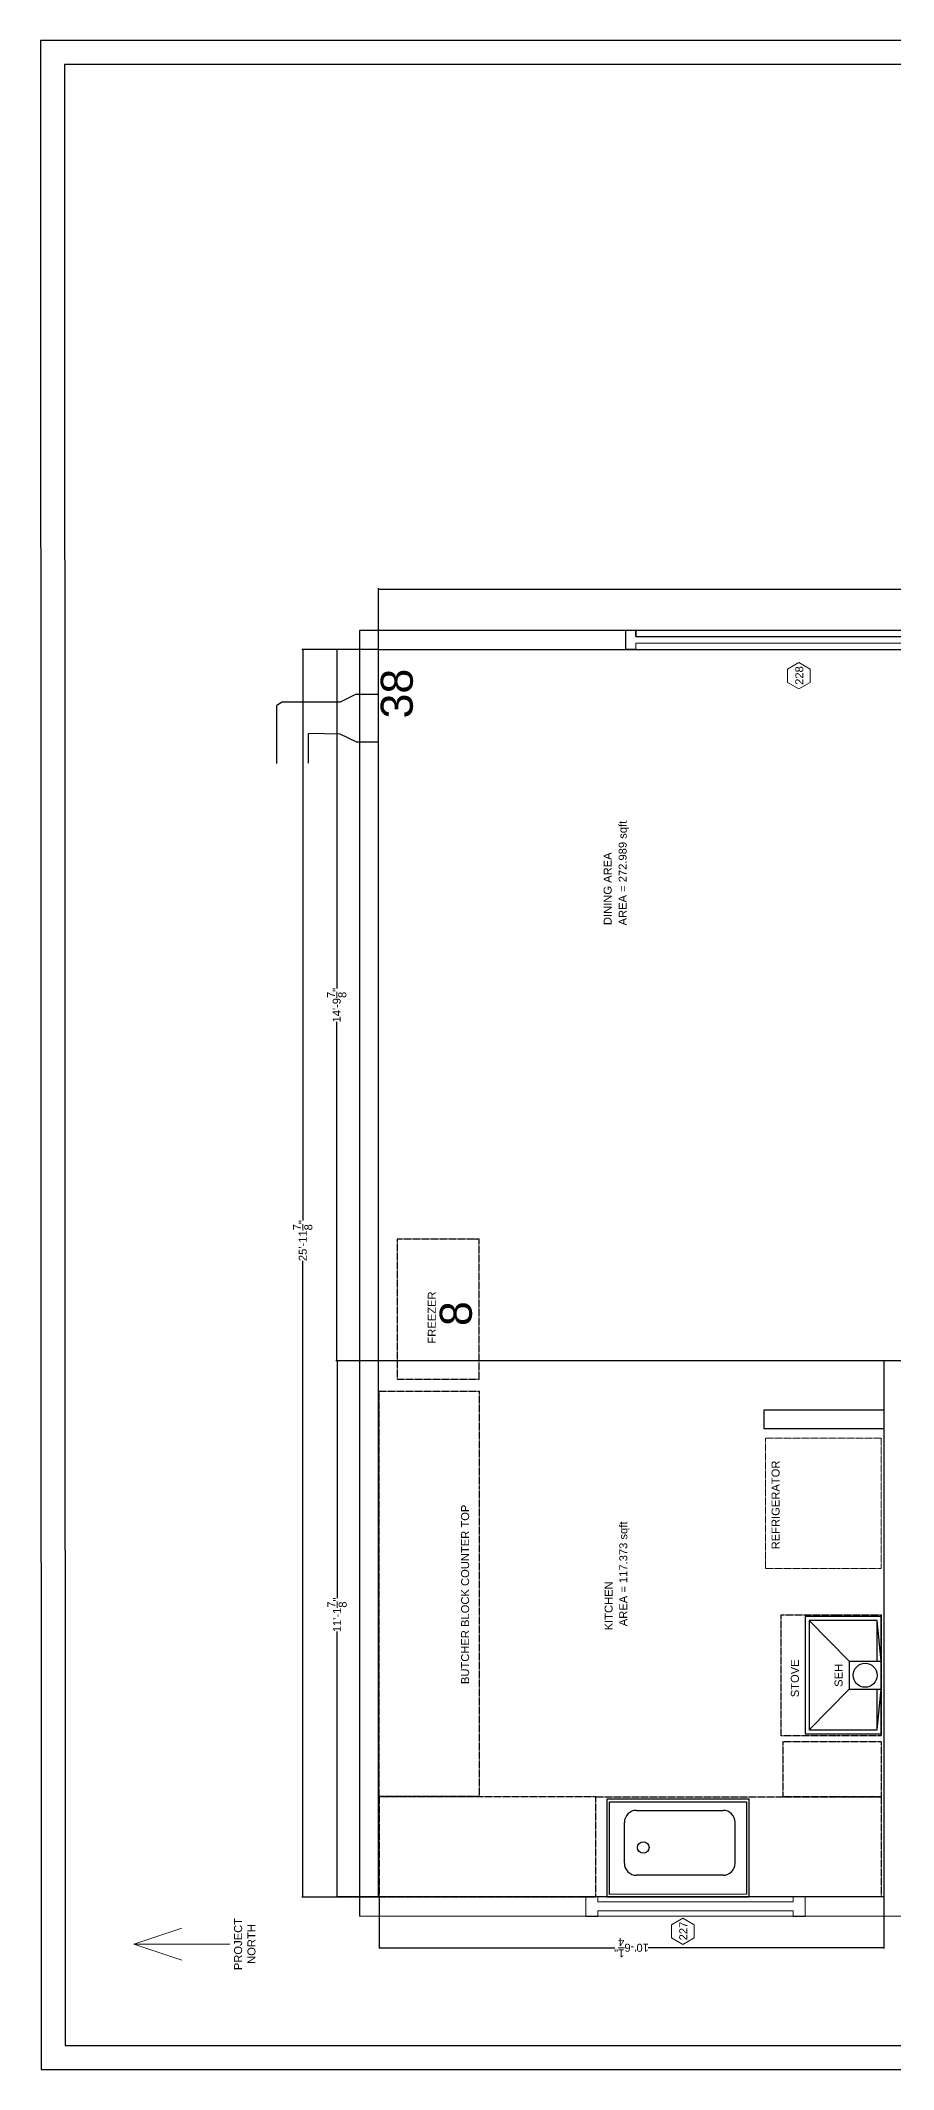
# Model space of a CAD drawing. Header units: inches. Extents: x -613 to 0, y 0 to 507.
# Drawn here: x -613 to -399, y 0 to 507 of the extents above; entities that cross this region are included whole.
import ezdxf

# ---------------------------------------------------------------- set-up
doc = ezdxf.new("R2010")
doc.units = ezdxf.units.IN
doc.header["$MEASUREMENT"] = 0
doc.linetypes.add('CENTER2', pattern=[1.125, 0.75, -0.125, 0.125, -0.125])
doc.layers.get('0').update_dxf_attribs({"color": 1, "lineweight": 9})
doc.layers.get('Defpoints').update_dxf_attribs({"lineweight": 9})
for name, color, linetype, lineweight in [('00-page-edge', 7, 'Continuous', 9), ('A201-Dimensions', 7, 'Continuous', 9), ('A201-Floorplan-2nd-floor', 7, 'Continuous', 9), ('A201-Text', 7, 'Continuous', 9)]:
    doc.layers.add(name, color=color, linetype=linetype, lineweight=lineweight)
doc.layers.get('Defpoints').off()
doc.styles.get("Standard").update_dxf_attribs({"font": 'Arial.ttf', "height": 2})
doc.dimstyles.get("Standard").update_dxf_attribs({"dimtxt": 0.18, "dimasz": 0.1175, "dimexe": 0.18, "dimexo": 0.0625, "dimgap": 0.09, "dimtad": 0, "dimtoh": 1, "dimdec": 3, "dimzin": 0, "dimdsep": 46, "dimlunit": 4, "dimtxsty": 'Standard', "dimblk": 'ARCHTICK', "dimblk1": 'ARCHTICK', "dimblk2": 'ARCHTICK', "dimcen": 0.09, "dimadec": 1, "dimazin": 0, "dimtfac": 1, "dimtdec": 3, "dimtofl": 0, "dimtmove": 0, "dimatfit": 3, "dimfxl": 1, "dimtolj": 1, "dimtzin": 0, "dimarcsym": 0})

# ---------------------------------------------------------------- blocks, each defined once
blk = doc.blocks.new('refrigerator')
at = {"layer": 'A201-Floorplan-2nd-floor', "linetype": 'CENTER2'}
blk.add_lwpolyline([(0, 0), (-32.625, 0), (-32.625, 28.925), (0, 28.925)], close=True, dxfattribs=at)
blk = doc.blocks.new('stove')
at = {"layer": 'A201-Floorplan-2nd-floor', "linetype": 'CENTER2', "lineweight": 30}
blk.add_lwpolyline([(-30.27, 25), (0, 25), (0, 0), (-30.27, 0)], close=True, dxfattribs=at)
blk = doc.blocks.new('L2-dining-room-window')
at = {"layer": 'A201-Floorplan-2nd-floor', "lineweight": 30}
for p, q in [((0, -2.5), (0, 0)), ((0, 0), (4.75, 0)), ((4.75, 0), (4.75, -2.5)), ((3.2, -2.5), (4.75, -2.5)), ((3.2, -2.5), (3.2, -92.5)), ((4.75, -2.5), (3.2, -2.5)), ((0, -92.5), (0, -95)), ((0, -95), (4.75, -95)), ((3.2, -92.5), (4.75, -92.5)), ((4.75, -92.5), (3.2, -92.5)), ((4.75, -95), (4.75, -92.5))]:
    blk.add_line(p, q, dxfattribs=at)
at = {"layer": 'A201-Floorplan-2nd-floor'}
blk.add_lwpolyline([(0, -92.5), (1.55, -92.5), (1.55, -2.5), (0, -2.5)], dxfattribs=at)
blk = doc.blocks.new('L2-furnace-register-38-and-duct')
at = {"layer": 'A201-Floorplan-2nd-floor', "lineweight": 30}
for p, q in [((9, 25.55), (-5.42, 25.55)), ((9.97, 24.2), (9, 25.55)), ((9.97, 9.59), (9.97, 24.2)), ((-5.27, 17.56), (2.09, 17.56)), ((1.97, 9.59), (2.09, 17.56)), ((0, 5.61), (1.97, 9.59)), ((0, 5.61), (0, 0)), ((11.95, 5.61), (9.97, 9.59)), ((11.95, 5.61), (11.95, 0))]:
    blk.add_line(p, q, dxfattribs=at)
blk = doc.blocks.new('L2-north-kitchen-butcher-block')
at = {"layer": 'A201-Floorplan-2nd-floor', "linetype": 'CENTER2', "lineweight": 30}
blk.add_lwpolyline([(0, -25), (-101.32, -25), (-101.32, 0), (0, 0)], close=True, dxfattribs=at)
blk = doc.blocks.new('L2-kitchen-NW-butcher-block')
at = {"layer": 'A201-Floorplan-2nd-floor', "linetype": 'CENTER2', "lineweight": 30}
blk.add_lwpolyline([(25, -54.19), (25, 0), (0, 0), (0, -54.19)], close=True, dxfattribs=at)
blk = doc.blocks.new('L2-kitchen-butcher-block-sink')
at = {"layer": 'A201-Floorplan-2nd-floor', "linetype": 'CENTER2', "lineweight": 30}
blk.add_lwpolyline([(0, 71.3625), (25, 71.3625), (25, 0), (0, 0)], close=True, dxfattribs=at)
blk = doc.blocks.new('L2-butcher-block-west-stove')
at = {"layer": 'A201-Floorplan-2nd-floor', "linetype": 'CENTER2', "lineweight": 30}
for p, q in [((13.69, 24.62), (0, 24.62)), ((0, 0), (0, 24.62)), ((13.69, 0), (13.69, 24.62)), ((13.69, 0), (0, 0))]:
    blk.add_line(p, q, dxfattribs=at)
blk = doc.blocks.new('smart-hood')
at = {"lineweight": 30}
for p, q in [((11.15625, 8), (11.15625, 0)), ((18.15625, 8), (11.15625, 8)), ((18.15625, 8), (18.15625, 0))]:
    blk.add_line(p, q, dxfattribs=at)
blk.add_lwpolyline([(0, 0), (29.3125, 0), (29.3125, 19), (0, 19)], close=True, dxfattribs=at)
blk.add_lwpolyline([(18.15625, 1), (28.3125, 1), (28.3125, 18), (1, 18), (1, 1), (11.15625, 1)], dxfattribs=at)
blk.add_circle((14.65625, 4), 3, dxfattribs=at)
blk = doc.blocks.new('L2-stove-exhaust-hood')
at = {"layer": 'A201-Floorplan-2nd-floor', "lineweight": 30}
for p, q in [((0, 8), (-10.15625, 18)), ((17.15625, 18), (7, 8)), ((-10.15625, 1), (0, 0)), ((7, 0), (17.15625, 1))]:
    blk.add_line(p, q, dxfattribs=at)
blk.add_blockref('smart-hood', (-11.15625, 0), dxfattribs=at)
blk = doc.blocks.new('L2-cabinet-holding-kitchen-sink')
at = {"layer": 'A201-Floorplan-2nd-floor', "lineweight": -3}
for points in [[(0, 0), (0, 35.56), (-24.42, 35.56), (-24.4, 0)], [(-23.77, 0.62), (-23.8, 34.94), (-0.63, 34.94), (-0.63, 0.62)]]:
    blk.add_lwpolyline(points, close=True, dxfattribs=at)
blk = doc.blocks.new('L2-kitchen-sink-and-drain')
at = {"layer": 'A201-Floorplan-2nd-floor', "lineweight": -3}
for p, q in [((-6.9375, -19.96875), (-6.9375, 1.71875)), ((-3.9375, 4.71875), (6.28125, 4.71875)), ((9.28125, 1.71875), (9.28125, -19.96875)), ((-3.9375, -22.96875), (6.28125, -22.96875))]:
    blk.add_line(p, q, dxfattribs=at)
blk.add_circle((0, 0), 1.45459, dxfattribs=at)
for centre, start, end in [((-3.9375, 1.71875), 90, 180), ((6.28125, 1.71875), 0, 90), ((-3.9375, -19.96875), 180, 270), ((6.28125, -19.96875), 270, 0)]:
    blk.add_arc(centre, 3, start, end, dxfattribs=at)
blk = doc.blocks.new('_ArchTick')
at = {"color": 0, "linetype": 'ByBlock', "lineweight": 30, "const_width": 0.15}
blk.add_lwpolyline([(-0.5, -0.5), (0.5, 0.5)], dxfattribs=at)
blk = doc.blocks.new('*D159')
at = {"layer": 'A201-Dimensions', "color": 0, "lineweight": -2, "transparency": 16777216}
for p, q in [((-527.88, 43.12), (-527.88, 30.24)), ((-401.63, 43.12), (-401.63, 30.24)), ((-527.88, 30.42), (-468.94, 30.42)), ((-401.63, 30.42), (-460.56, 30.42))]:
    blk.add_line(p, q, dxfattribs=at)
at = {"layer": 'A201-Dimensions', "color": 0, "lineweight": -2, "transparency": 16777216, "xscale": 0.1175, "yscale": 0.1175, "zscale": 0.1175, "rotation": 180}
blk.add_blockref('_ArchTick', (-527.88, 30.42), dxfattribs=at)
at = {"layer": 'A201-Dimensions', "color": 0, "lineweight": -2, "transparency": 16777216, "xscale": 0.1175, "yscale": 0.1175, "zscale": 0.1175}
blk.add_blockref('_ArchTick', (-401.63, 30.42), dxfattribs=at)
at = {"layer": 'A201-Dimensions', "color": 0, "lineweight": 5, "transparency": 16777216, "insert": (-464.75, 30.42), "char_height": 2, "attachment_point": 5, "rotation": 180}
blk.add_mtext('\\A1;10\'-6{\\H1x;\\S1/4;}"', dxfattribs=at)
blk = doc.blocks.new('*D160')
at = {"layer": 'A201-Dimensions', "color": 0, "lineweight": -2, "transparency": 16777216}
for p, q in [((-528.07, 354.97), (-547.16, 354.97)), ((-546.98, 354.97), (-546.98, 212.2)), ((-546.98, 43.09), (-546.98, 202.11)), ((-528.07, 43.09), (-547.16, 43.09))]:
    blk.add_line(p, q, dxfattribs=at)
at = {"layer": 'A201-Dimensions', "color": 0, "lineweight": -2, "transparency": 16777216, "xscale": 0.1175, "yscale": 0.1175, "zscale": 0.1175}
for p, rotation in [((-546.98, 354.97), 90), ((-546.98, 43.09), 270)]:
    blk.add_blockref('_ArchTick', p, dxfattribs=dict(at, rotation=rotation))
at = {"layer": 'A201-Dimensions', "color": 0, "lineweight": 5, "transparency": 16777216, "insert": (-546.98, 207.16), "char_height": 2, "attachment_point": 5, "rotation": 90}
blk.add_mtext('\\A1;25\'-11{\\H1x;\\S7/8;}"', dxfattribs=at)
blk = doc.blocks.new('*D161')
at = {"layer": 'A201-Dimensions', "color": 0, "lineweight": -2, "transparency": 16777216}
for p, q in [((-401.69, 177.09), (-538.57, 177.09)), ((-538.39, 177.09), (-538.39, 117.78)), ((-538.39, 43.18), (-538.39, 109.47)), ((-401.69, 43.18), (-538.57, 43.18))]:
    blk.add_line(p, q, dxfattribs=at)
at = {"layer": 'A201-Dimensions', "color": 0, "lineweight": -2, "transparency": 16777216, "xscale": 0.1175, "yscale": 0.1175, "zscale": 0.1175}
for p, rotation in [((-538.39, 177.09), 90), ((-538.39, 43.18), 270)]:
    blk.add_blockref('_ArchTick', p, dxfattribs=dict(at, rotation=rotation))
at = {"layer": 'A201-Dimensions', "color": 0, "lineweight": 5, "transparency": 16777216, "insert": (-538.39, 113.62), "char_height": 2, "attachment_point": 5, "rotation": 90}
blk.add_mtext('\\A1;11\'-1{\\H1x;\\S7/8;}"', dxfattribs=at)
blk = doc.blocks.new('*D174')
at = {"layer": 'A201-Dimensions', "color": 0, "lineweight": -2, "transparency": 16777216}
for p, q in [((-528, 355.03), (-528, 370.23)), ((-232.81, 355.03), (-232.81, 370.23)), ((-528, 370.05), (-384.71, 370.05)), ((-232.81, 370.05), (-376.11, 370.05))]:
    blk.add_line(p, q, dxfattribs=at)
at = {"layer": 'A201-Dimensions', "color": 0, "lineweight": -2, "transparency": 16777216, "xscale": 0.1175, "yscale": 0.1175, "zscale": 0.1175, "rotation": 180}
blk.add_blockref('_ArchTick', (-528, 370.05), dxfattribs=at)
at = {"layer": 'A201-Dimensions', "color": 0, "lineweight": -2, "transparency": 16777216, "xscale": 0.1175, "yscale": 0.1175, "zscale": 0.1175}
blk.add_blockref('_ArchTick', (-232.81, 370.05), dxfattribs=at)
at = {"layer": 'A201-Dimensions', "color": 0, "lineweight": 5, "transparency": 16777216, "insert": (-380.41, 370.05), "char_height": 2, "attachment_point": 5, "rotation": 180}
blk.add_mtext('\\A1;24\'-7{\\H1x;\\S1/4;}"', dxfattribs=at)
blk = doc.blocks.new('*D213')
at = {"layer": 'A201-Dimensions', "color": 0, "lineweight": -2, "transparency": 16777216}
for p, q in [((-528.07, 354.97), (-538.66, 354.97)), ((-538.48, 354.97), (-538.48, 270.19)), ((-538.48, 177.09), (-538.48, 261.87)), ((-528.07, 177.09), (-538.66, 177.09))]:
    blk.add_line(p, q, dxfattribs=at)
at = {"layer": 'A201-Dimensions', "color": 0, "lineweight": -2, "transparency": 16777216, "xscale": 0.1175, "yscale": 0.1175, "zscale": 0.1175}
for p, rotation in [((-538.48, 354.97), 90), ((-538.48, 177.09), 270)]:
    blk.add_blockref('_ArchTick', p, dxfattribs=dict(at, rotation=rotation))
at = {"layer": 'A201-Dimensions', "color": 0, "lineweight": 5, "transparency": 16777216, "insert": (-538.48, 266.03), "char_height": 2, "attachment_point": 5, "rotation": 90}
blk.add_mtext('\\A1;14\'-9{\\H1x;\\S7/8;}"', dxfattribs=at)
blk = doc.blocks.new('L2-kitchen-window')
at = {"layer": 'A201-Floorplan-2nd-floor'}
for p, q in [((-0.03, 54.87), (-4.83, 54.87)), ((-3.51, 51.87), (-4.83, 51.87)), ((-3.51, 51.87), (-3.51, 3)), ((-0.03, 51.87), (-1.31, 51.87)), ((-1.31, 51.87), (-1.31, 3)), ((-0.03, 54.88), (-0.03, 51.87)), ((-4.82, 3), (-3.51, 3)), ((0, 0), (-4.82, 0)), ((-1.31, 3), (0, 3)), ((0, 3), (0, 0))]:
    blk.add_line(p, q, dxfattribs=at)
at = {"layer": 'A201-Floorplan-2nd-floor', "lineweight": 30}
for p, q in [((-4.83, 54.87), (-4.83, 51.87)), ((-4.82, 3), (-4.82, 0))]:
    blk.add_line(p, q, dxfattribs=at)
blk = doc.blocks.new('north-arrow')
at = {"layer": '00-page-edge', "lineweight": 5}
for points in [[(-3.99, -12), (0, 0), (4, -12)], [(0, 0), (0, -12), (0, -24)]]:
    blk.add_lwpolyline(points, dxfattribs=at)
blk = doc.blocks.new('page-edge')
at = {"layer": '00-page-edge', "lineweight": -3}
blk.add_lwpolyline([(507.14, 612.53), (0, 612.36), (0, 0), (507.14, 0), (507.14, 612.54)], dxfattribs=at)
blk.add_lwpolyline([(501.14, 62.27), (501.14, 606.53), (6, 606.36), (6, 62.27)], close=True, dxfattribs=at)
blk = doc.blocks.new('window-227')
blk.add_lwpolyline([(-1.58, 2.76), (-3.23, -0.1), (-1.58, -2.95), (1.72, -2.95), (3.37, -0.1), (1.72, 2.76)], close=True)
blk.add_text('227', height=2).set_placement((-2.2, -1.21))
blk = doc.blocks.new('window-228')
blk.add_lwpolyline([(-1.62, 2.71), (-3.27, -0.14), (-1.62, -3), (1.68, -3), (3.32, -0.14), (1.68, 2.71)], close=True)
blk.add_text('228', height=2).set_placement((-2.25, -1.25))

msp = doc.modelspace()

# ---------------------------------------------------------------- linework, layer by layer
at = {"layer": 'A201-Floorplan-2nd-floor', "lineweight": -3}
for p, q in [((-532.7263, 359.7198), (-90.9154, 359.7198)), ((-532.7263, 38.3203), (-532.7263, 359.7198)), ((-401.6293, 164.815), (-431.6293, 164.815)), ((-431.6293, 164.815), (-431.6293, 160.1784)), ((-431.6293, 160.1784), (-401.6293, 160.1784)), ((-532.7263, 38.3203), (-90.9154, 38.4179))]:
    msp.add_line(p, q, dxfattribs=at)
at = {"layer": 'A201-Floorplan-2nd-floor', "lineweight": 5}
msp.add_line((-502.8794, 207.501), (-504.0044, 207.501), dxfattribs=at)
at = {"layer": 'A201-Floorplan-2nd-floor', "lineweight": -3}
msp.add_lwpolyline([(-401.6293, 177.0907), (-401.6293, 43.1784), (-528.0043, 43.0948), (-528.0043, 354.9698), (-232.8131, 354.9698), (-232.8131, 245.9073), (-169.9656, 245.9073), (-169.9656, 221.4073), (-183.5197, 221.4073), (-183.5197, 155.6573), (-218.8529, 155.6573), (-218.8529, 177.0907), (-401.6347, 177.0907)], dxfattribs=at)
at = {"layer": 'A201-Floorplan-2nd-floor', "linetype": 'CENTER2', "lineweight": -3}
msp.add_lwpolyline([(-502.8794, 207.501), (-523.3794, 207.501), (-523.3794, 172.501), (-502.8794, 172.501)], close=True, dxfattribs=at)
at = {"layer": 'A201-Text', "lineweight": 5}
msp.add_line((-502.8794, 172.501), (-502.8794, 173.626), dxfattribs=at)

# ---------------------------------------------------------------- block references
at = {"lineweight": -3, "rotation": 89.99999999999999}
for name, p in [('L2-dining-room-window', (-466.1756, 354.9698)), ('L2-north-kitchen-butcher-block', (-527.8794, 169.501)), ('refrigerator', (-402.3293, 157.8034)), ('stove', (-402.3293, 113.6312)), ('L2-stove-exhaust-hood', (-402.3293, 95.0222)), ('L2-butcher-block-west-stove', (-402.3293, 68.1784)), ('L2-kitchen-sink-and-drain', (-461.8168, 55.4698))]:
    msp.add_blockref(name, p, dxfattribs=at)
at = {"lineweight": 5, "rotation": 89.99999999999999}
for name, p in [('L2-cabinet-holding-kitchen-sink', (-435.3481, 67.5534)), ('L2-kitchen-window', (-421.3124, 43.1634))]:
    msp.add_blockref(name, p, dxfattribs=at)
at = {"layer": '00-page-edge', "lineweight": 5, "rotation": 89.99999999999999}
msp.add_blockref('north-arrow', (-589.1802, 31.2753), dxfattribs=at)
at = {"layer": 'A201-Floorplan-2nd-floor', "lineweight": 5, "rotation": 89.99999999999999}
for name, p in [('window-228', (-423.0504, 348.3401)), ('window-227', (-452.0307, 34.4604))]:
    msp.add_blockref(name, p, dxfattribs=at)
at = {"layer": 'A201-Floorplan-2nd-floor', "lineweight": -3, "rotation": 89.99999999999999}
for name, p in [('L2-furnace-register-38-and-duct', (-528.0043, 331.8149)), ('L2-kitchen-NW-butcher-block', (-527.8794, 43.1784)), ('L2-kitchen-butcher-block-sink', (-402.3293, 43.1784))]:
    msp.add_blockref(name, p, dxfattribs=at)
at = {"layer": 'Defpoints', "lineweight": 5, "rotation": 89.99999999999999}
msp.add_blockref('page-edge', (0, 0), dxfattribs=at)

# ---------------------------------------------------------------- texts
at = {"layer": '00-page-edge', "lineweight": 5, "insert": (-561.4548, 31.3427), "char_height": 2, "width": 33.772132, "attachment_point": 5, "rotation": 90}
msp.add_mtext('PROJECT\\PNORTH', dxfattribs=at)
at = {"layer": 'A201-Floorplan-2nd-floor', "lineweight": -3, "insert": (-527.4602, 337.6845), "char_height": 8, "attachment_point": 1, "rotation": 90}
msp.add_mtext('38', dxfattribs=at)
at = {"layer": 'A201-Text', "lineweight": 5}
for s, p in [('AREA = 272.989 sqft', (-465.9748, 285.9536)), ('DINING AREA', (-469.7268, 286.0413)), ('FREEZER', (-513.6955, 181.4347)), ('REFRIGERATOR', (-427.7269, 129.9988)), ('BUTCHER BLOCK COUNTER TOP', (-505.372, 96.3188)), ('AREA = 117.373 sqft', (-465.8175, 110.7788)), ('KITCHEN', (-469.4803, 109.7394)), ('STOVE', (-422.9145, 93.0321)), ('SEH', (-411.9803, 95.6403))]:
    msp.add_text(s, height=2, rotation=90, dxfattribs=at).set_placement(p)
at = {"layer": 'A201-Text', "lineweight": -3, "insert": (-512.6941, 185.8114), "char_height": 8, "attachment_point": 1, "rotation": 90}
msp.add_mtext('8', dxfattribs=at)

# ---------------------------------------------------------------- dimensions: what is measured, and where the dimension line sits
at = {"layer": 'A201-Dimensions', "lineweight": 5}
for base, p1, p2, angle, picture, middle in [((-232.8131, 370.0481), (-528.0043, 354.9698), (-232.8131, 354.9698), 180, '*D174', (-380.4087, 370.0481)), ((-538.4834, 354.9698), (-528.0043, 177.0907), (-528.0043, 354.9698), 90, '*D213', (-538.4834, 266.0302))]:
    dim = msp.add_linear_dim(base=base, p1=p1, p2=p2, angle=angle, dimstyle='Standard', dxfattribs=at)
    dim.commit()
    dim.dimension.update_dxf_attribs({"geometry": picture, "text_midpoint": middle})
for base, p1, p2, angle, picture, middle in [((-546.9784, 354.9698), (-528.0043, 43.0948), (-528.0043, 354.9698), 90, '*D160', (-546.9784, 207.1594)), ((-538.3896, 43.1784), (-401.6293, 177.0907), (-401.6293, 43.1784), 90, '*D161', (-538.3896, 113.6232)), ((-401.6293, 30.4194), (-527.8794, 43.1784), (-401.6293, 43.1784), 180, '*D159', (-464.7543, 30.4194))]:
    dim = msp.add_linear_dim(base=base, p1=p1, p2=p2, angle=angle, dimstyle='Standard', dxfattribs=at)
    dim.commit()
    dim.dimension.update_dxf_attribs({"geometry": picture, "text_midpoint": middle, "dimtype": 160})

doc.saveas('drawing.dxf')
